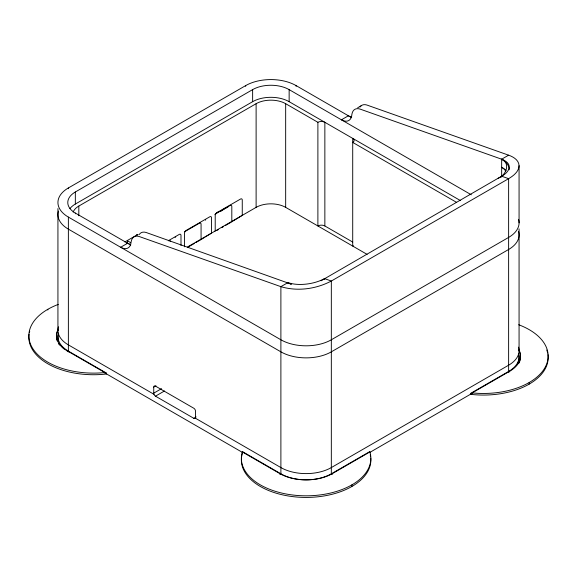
<?xml version="1.0" encoding="UTF-8"?>
<svg xmlns="http://www.w3.org/2000/svg" width="577" height="577" viewBox="0 0 577 577"><rect width="100%" height="100%" fill="white"/><g stroke="black" fill="none" stroke-linecap="round" stroke-linejoin="round"><path stroke-width="0.87" d="M519.069 350.65L519.069 228.889M519.069 222.859L519.069 165.686C518.896 160.096 513.328 156.821 508.625 155.184L366.806 105A14.699 8.489 60 0 0 360.034 107.041M519.069 165.686C518.838 171.73 513.379 175.834 508.625 178.668L331.328 281.028C316.117 289.055 297.48 291.659 280.891 286.661L139.569 236.642A24.537 14.165 60 0 0 139.071 236.483A14.699 8.489 60 0 0 131.195 241.539A13.754 7.941 60 0 0 131.066 242.232L131.022 242.693A14.685 8.482 60 0 1 120.658 247.208M369.54 451.741L331.328 473.804A35.666 20.592 0 0 1 280.891 473.804L242.679 451.741L242.347 452.757L242.347 451.95L279.845 473.602A37.144 21.443 0 0 0 332.374 473.602L369.871 451.95C370.109 454.279 369.403 450.507 369.54 452.447M498.615 178.524L498.182 178.271C505.878 175.401 510.897 163.515 501.658 159.202L360.337 109.183A24.4 14.086 60 0 0 359.839 109.024A14.728 8.504 60 0 0 351.948 114.073A13.761 7.948 60 0 0 351.833 114.773L351.79 115.234A14.685 8.482 60 0 1 341.425 119.749M201.719 239.174L204.986 237.154M205.636 236.75L211.514 233.115L211.514 217.796A2.459 1.421 -60 0 0 209.776 216.793L186.212 230.396A2.459 1.421 -60 0 0 184.474 233.411L184.474 246.812M214.565 231.384L215.214 230.98L215.214 215.661A2.459 1.421 -60 0 1 216.959 212.646L240.515 199.043A2.459 1.421 -60 0 1 242.261 200.046L242.261 215.365L235.726 219.404M233.115 221.02L231.81 221.828L231.81 206.508A2.459 1.421 -60 0 0 230.072 205.499L215.344 214.002M233.772 220.616L235.077 219.808M68.374 351.912L68.374 217.082A35.666 20.592 0 0 1 68.374 187.965L245.672 85.605A35.666 20.592 0 0 1 296.109 85.605L351.472 117.564M75.342 213.815L75.342 213.064A25.814 14.908 0 0 1 75.342 191.982L252.632 89.623A25.814 14.908 0 0 1 289.142 89.623L471.322 194.802M69.904 208.665A25.814 14.908 0 0 1 75.342 204.049L252.632 101.682A25.814 14.908 0 0 1 289.142 101.682L460.331 200.515M73.149 212.112A20.895 12.059 0 0 1 78.818 206.054L256.116 103.694A20.895 12.059 0 0 1 285.665 103.694L317.891 122.302A4.926 2.842 0 0 1 324.858 122.302L324.858 225.975L352.713 242.059M124.87 241.943L137.247 234.796A2.459 1.421 -60 0 1 138.199 234.572M357.675 107.769L361.159 105.757M120.658 247.266L127.618 243.249M341.425 119.807L348.385 115.789A14.685 8.482 60 0 0 351.696 117.037M168.938 240.364L179.252 234.413A2.459 1.421 -60 0 1 180.99 235.416L180.99 245.47M184.604 231.752L199.325 223.249A2.459 1.421 -60 0 1 201.07 224.258L201.07 239.578L199.945 240.227M187.85 246.776L256.116 207.367A20.895 12.059 0 0 1 285.665 207.367L367.109 254.385M187.547 247.382L190.367 245.759M190.929 245.434L194.305 243.48M196 242.506L197.125 241.857M197.687 241.532L199.375 240.551M216.599 230.612L218.294 229.632M221.669 227.684L223.364 226.711M225.614 225.405L228.434 223.782M228.997 223.458L231.247 222.152M291.479 284.389A25.814 14.908 0 0 1 287.858 282.643L280.891 286.661L280.891 474.604M501.658 177.103L501.658 159.202L508.625 155.184M196.122 416.933L193.785 418.282L155.487 396.175A2.459 1.421 60 0 1 153.742 393.161L153.742 387.124L155.992 385.833M153.742 393.161L161.546 388.653M155.487 396.175L164.474 390.982M547.926 354.595A64.747 37.382 0 0 1 470.414 394.307L470.414 393.5L508.625 371.444A35.666 20.592 0 0 0 518.543 353.355M470.414 393.5L472.166 393.694L472.166 392.894L509.671 371.242A37.144 21.443 0 0 0 518.795 349.575M369.77 452.44L470.947 393.997M29.074 334.263A64.747 37.382 0 0 0 106.586 373.975C107.25 372.115 104.17 374.423 104.834 372.554L67.329 350.91A37.144 21.443 0 0 1 58.205 329.243M290.851 284.021L146.039 232.459A14.699 8.489 60 0 0 139.259 234.507M456.508 202.332L352.713 142.404A4.926 2.842 0 0 0 352.713 138.386L352.713 246.076A4.926 2.842 0 0 0 353.29 245.679M321.1 280.761L501.658 176.209L508.625 178.668L508.625 372.244M136.706 234.478L137.679 235.048M130.568 242.592L127.625 240.897A2.459 1.421 -60 0 1 126.688 243.227M75.342 213.064L130.734 245.045M68.374 217.082L280.891 339.781A35.666 20.592 0 0 0 331.328 339.781L508.625 237.421A35.666 20.592 0 0 0 518.543 219.332M153.98 394.3L68.374 344.88A35.666 20.592 0 0 1 58.457 326.791M195.293 418.152L280.891 467.572A35.666 20.592 0 0 0 331.328 467.572L508.625 365.212A35.666 20.592 0 0 0 518.543 347.123M106.586 373.168L68.374 351.112A35.666 20.592 0 0 1 58.457 333.023M106.009 373.636L242.52 452.455M505.82 171.124L504.046 168.974L501.658 167.243A25.814 14.908 0 0 1 505.979 170.554M529.188 382.508L529.188 384.116M509.671 371.242L509.671 371.949M351.891 484.868L351.891 486.476M332.374 473.602L332.374 474.308M331.328 474.604L331.328 281.028L324.368 278.568L324.368 279.333M317.891 122.302L317.891 225.975A4.926 2.842 0 0 1 324.858 225.975M296.109 85.605L296.109 86.355M289.142 89.623L289.142 101.682M287.858 282.643L287.858 283.148M285.665 103.694L285.665 207.367M279.845 473.602L279.845 474.308M256.116 103.694L256.116 207.367M252.632 89.623L252.632 101.682M245.672 85.605L245.672 86.355M242.679 451.741L242.679 452.447M225.109 208.16L225.109 208.564M78.818 206.054L78.818 215.776M75.342 191.982L75.342 204.049M68.374 187.965L68.374 188.715M67.329 350.91L67.329 351.66M57.931 208.557L57.931 330.318M47.812 309.315L47.812 310.015M370.766 458.095A64.747 37.382 0 0 1 306.113 497.424A64.747 37.382 0 0 1 241.453 458.095M241.662 456.494A64.747 37.382 0 0 1 242.679 452.548M370.239 454.907A64.747 37.382 0 0 1 370.564 456.494M369.871 451.95A64.747 37.382 0 0 1 306.113 495.816A64.747 37.382 0 0 1 242.347 451.95M104.834 372.554A64.747 37.382 0 0 1 33.365 349.453A64.747 37.382 0 0 1 58.291 304.411M29.348 332.727A64.747 37.382 0 0 1 29.73 331.205M59.51 345.068A37.144 21.443 0 0 1 58.602 343.733M57.238 340.942A37.144 21.443 0 0 1 58.205 330.044M64.206 349.02A35.666 20.592 0 0 1 60.866 345.529M58.688 341.57A35.666 20.592 0 0 1 58.457 333.823M220.84 211.283A64.747 37.382 0 0 1 227.937 207.02M214.81 214.702A64.747 37.382 0 0 1 217.652 212.112M546.78 350.03A64.747 37.382 0 0 1 547.652 353.059M518.709 324.743A64.747 37.382 0 0 1 543.635 369.792A64.747 37.382 0 0 1 472.166 392.894M518.795 350.376A37.144 21.443 0 0 1 518.795 363.387M518.543 354.163A35.666 20.592 0 0 1 517.389 363.936M153.742 387.124A2.459 1.421 60 0 1 155.487 386.121L193.785 408.235A2.459 1.421 60 0 1 195.524 411.25L195.524 417.279A2.459 1.421 60 0 1 193.785 418.282M518.543 231.391A35.666 20.592 0 0 1 508.625 249.48L331.328 351.84A35.666 20.592 0 0 1 280.891 351.84L68.374 229.141A35.666 20.592 0 0 1 58.457 211.059M130.604 244.424A14.685 8.482 60 0 1 127.618 243.184M501.658 159.202A25.814 14.908 0 0 1 509.224 169.746M501.543 159.274A26.052 11.908 -8.7 0 1 501.774 176.245M324.476 278.604A26.052 11.908 -8.7 0 1 287.981 282.571M168.801 240.876A2.459 1.421 -60 0 1 170.518 241.532M175.127 237.363A2.459 1.421 -60 0 1 175.769 236.851M205.412 220.183A2.459 1.421 -60 0 1 205.715 219.787"/></g></svg>
